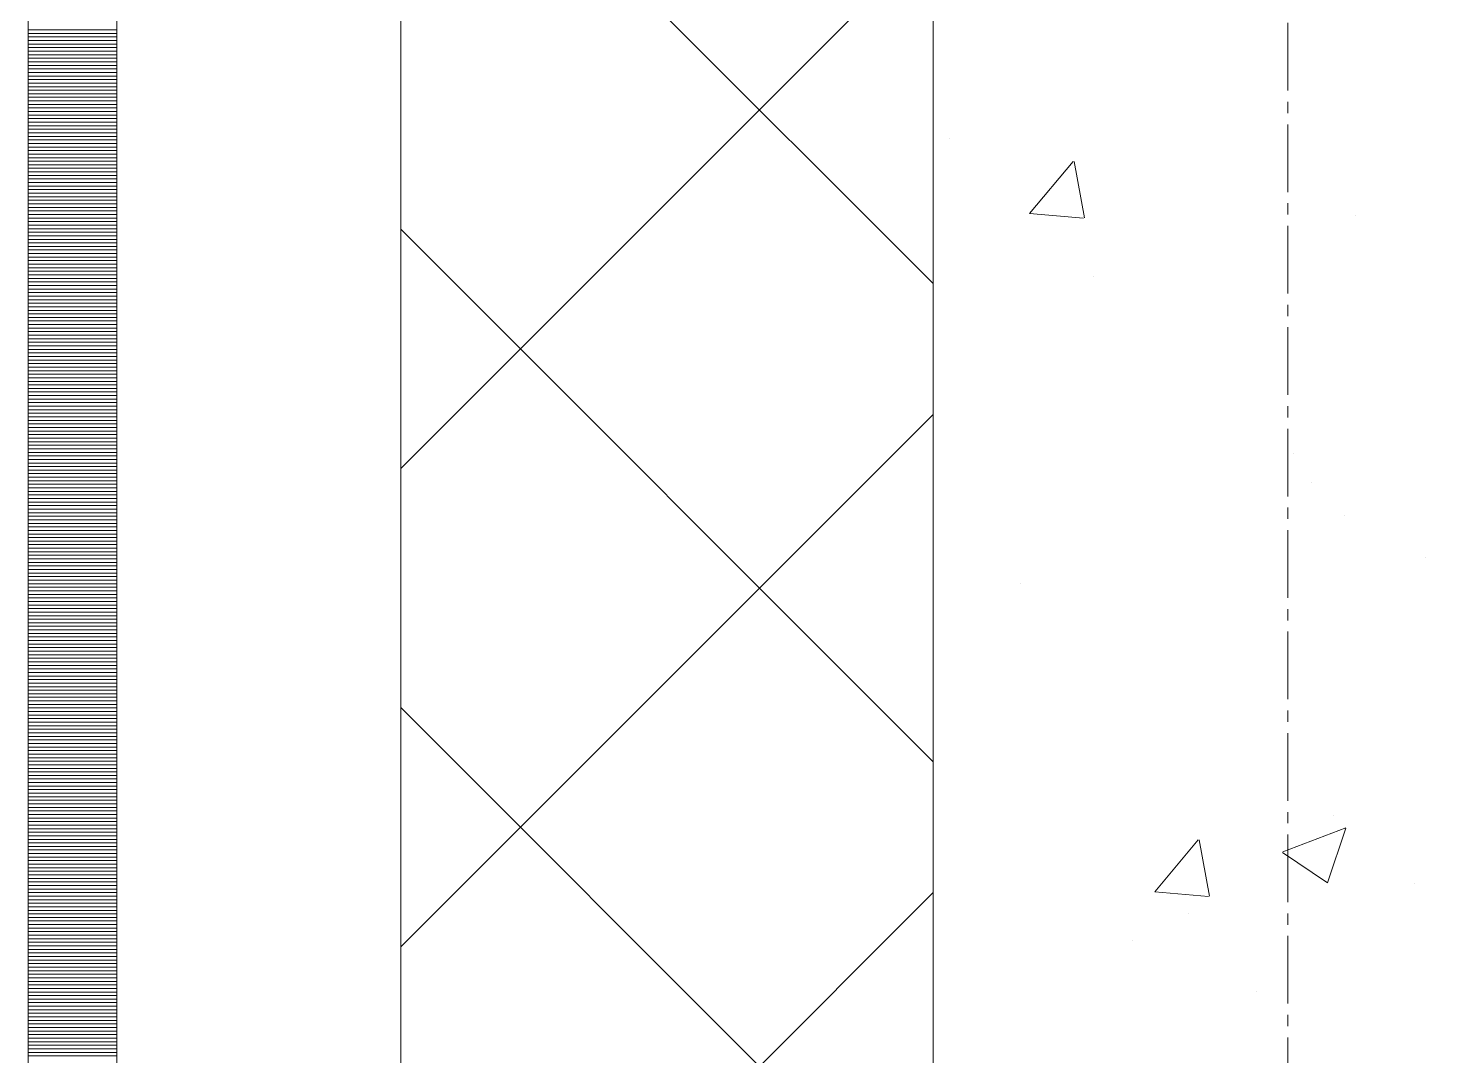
# Model space of a CAD drawing. Header units: millimetres. Extents: x 470010 to 1231400, y -134005 to 421770.
# Drawn here: x 672518.6 to 672914.2, y -6826.5 to -6537 of the extents above; entities that cross this region are included whole.
import ezdxf
from ezdxf.enums import TextEntityAlignment as Align

# ---------------------------------------------------------------- set-up
doc = ezdxf.new("R2010")
doc.units = ezdxf.units.MM
doc.linetypes.add('CENTER2', pattern=[28.575, 19.05, -3.175, 3.175, -3.175])
doc.linetypes.add('DASHED', pattern=[19.05, 12.7, -6.35])
doc.layers.get('Defpoints').update_dxf_attribs({"color": 140})
doc.layers.add('АР_Делит', color=120, linetype='Continuous', lineweight=0, plot=False)
for name, color, linetype, lineweight in [('АР_Стены ПЕНОблок', 52, 'Continuous', 20), ('АР_Тонкая', 254, 'Continuous', 5), ('АР_Утеплитель', 31, 'Continuous', 0), ('АР_Штриховка', 8, 'Continuous', 0)]:
    doc.layers.add(name, color=color, linetype=linetype, lineweight=lineweight)
doc.layers.add('РД_Оси_100', color=7, linetype='Continuous', lineweight=0, true_color=0x525252)
doc.styles.add('style1', font='ARIALN.TTF')

# ---------------------------------------------------------------- blocks, each defined once
blk = doc.blocks.new('СОШ_2200_АР_ОСИ_М100_28.05.24')
at = {"layer": 'АР_Делит', "color": 251, "linetype": 'DASHED', "true_color": 0x636466}
blk.add_lwpolyline([(-355, 13145), (-355, 100855), (37145, 100855), (37145, 129155), (72745, 129155), (72745, 135155), (114955, 135155), (114955, -355)], dxfattribs=at)
at = {"layer": 'РД_Оси_100', "color": 251, "linetype": 'CENTER2', "true_color": 0x636466}
blk.add_line((0, -6155), (0, 139938.679), dxfattribs=at)
blk = doc.blocks.new('A$C9108343f')
at = {"layer": 'АР_Стены ПЕНОблок', "color": 18, "linetype": 'Continuous', "lineweight": 20, "true_color": 0x000000}
blk.add_line((7054.96, 97555), (7054.96, 21355), dxfattribs=at)
at = {"layer": 'АР_Тонкая', "color": 18, "linetype": 'Continuous', "lineweight": 5, "true_color": 0x000000}
for p, q in [((6799.96, 97555), (6799.96, 21355)), ((6824.96, 97555), (6824.96, 21355)), ((6824.96, 21355), (6824.96, 97555)), ((6904.96, 21355), (6904.96, 97555))]:
    blk.add_line(p, q, dxfattribs=at)
at = {"layer": 'АР_Утеплитель', "color": 18, "linetype": 'Continuous', "lineweight": 0, "true_color": 0x000000}
for p, q in [((6904.96, 97555), (6904.96, 21355)), ((7054.96, 21355), (7054.96, 97555))]:
    blk.add_line(p, q, dxfattribs=at)
at = {"layer": 'АР_Штриховка', "color": 18, "linetype": 'Continuous', "lineweight": 0, "true_color": 0x000000}
for p, q in [((7054.96, 93757.29), (6904.96, 93907.29)), ((6904.96, 93705.16), (7054.96, 93855.16)), ((6799.96, 93828.75), (6824.96, 93828.75)), ((6799.96, 93827.75), (6824.96, 93827.75)), ((6799.96, 93826.75), (6824.96, 93826.75)), ((6799.96, 93825.75), (6824.96, 93825.75)), ((6799.96, 93824.75), (6824.96, 93824.75)), ((6799.96, 93823.75), (6824.96, 93823.75)), ((6799.96, 93822.75), (6824.96, 93822.75)), ((6799.96, 93821.75), (6824.96, 93821.75)), ((6799.96, 93820.75), (6824.96, 93820.75)), ((6799.96, 93819.75), (6824.96, 93819.75)), ((6799.96, 93818.75), (6824.96, 93818.75)), ((6799.96, 93817.75), (6824.96, 93817.75)), ((6799.96, 93816.75), (6824.96, 93816.75)), ((6799.96, 93815.75), (6824.96, 93815.75)), ((6799.96, 93814.75), (6824.96, 93814.75)), ((6799.96, 93813.75), (6824.96, 93813.75)), ((6799.96, 93812.75), (6824.96, 93812.75)), ((6799.96, 93811.75), (6824.96, 93811.75)), ((6799.96, 93810.75), (6824.96, 93810.75)), ((6799.96, 93809.75), (6824.96, 93809.75)), ((6799.96, 93808.75), (6824.96, 93808.75)), ((6799.96, 93807.75), (6824.96, 93807.75)), ((6799.96, 93806.75), (6824.96, 93806.75)), ((6799.96, 93805.75), (6824.96, 93805.75)), ((6799.96, 93804.75), (6824.96, 93804.75)), ((6799.96, 93803.75), (6824.96, 93803.75)), ((6799.96, 93802.75), (6824.96, 93802.75)), ((6799.96, 93801.75), (6824.96, 93801.75)), ((6799.96, 93800.75), (6824.96, 93800.75)), ((6799.96, 93799.75), (6824.96, 93799.75)), ((6799.96, 93798.75), (6824.96, 93798.75)), ((6799.96, 93797.75), (6824.96, 93797.75)), ((6799.96, 93796.75), (6824.96, 93796.75)), ((7059.58, 93798.22), (7059.58, 93798.22)), ((6799.96, 93795.75), (6824.96, 93795.75)), ((6799.96, 93794.75), (6824.96, 93794.75)), ((6799.96, 93793.75), (6824.96, 93793.75)), ((6799.96, 93792.75), (6824.96, 93792.75)), ((6799.96, 93791.75), (6824.96, 93791.75)), ((6799.96, 93790.75), (6824.96, 93790.75)), ((6799.96, 93789.75), (6824.96, 93789.75)), ((6799.96, 93788.75), (6824.96, 93788.75)), ((7082.18, 93777.05), (7094.42, 93791.64)), ((7097.66, 93775.77), (7094.72, 93791.69)), ((6799.96, 93787.75), (6824.96, 93787.75)), ((6799.96, 93786.75), (6824.96, 93786.75)), ((6799.96, 93785.75), (6824.96, 93785.75)), ((6799.96, 93784.75), (6824.96, 93784.75)), ((6799.96, 93783.75), (6824.96, 93783.75)), ((6799.96, 93782.75), (6824.96, 93782.75)), ((6799.96, 93781.75), (6824.96, 93781.75)), ((6799.96, 93780.75), (6824.96, 93780.75)), ((6799.96, 93779.75), (6824.96, 93779.75)), ((6799.96, 93778.75), (6824.96, 93778.75)), ((6799.96, 93777.75), (6824.96, 93777.75)), ((6799.96, 93776.75), (6824.96, 93776.75)), ((7082.18, 93777.04), (7097.36, 93775.72)), ((7174.1, 93776.58), (7174.1, 93776.58)), ((6799.96, 93775.75), (6824.96, 93775.75)), ((6799.96, 93774.75), (6824.96, 93774.75)), ((6799.96, 93773.75), (6824.96, 93773.75)), ((6799.96, 93772.75), (6824.96, 93772.75)), ((7054.96, 93622.59), (6904.96, 93772.59)), ((6799.96, 93771.75), (6824.96, 93771.75)), ((6799.96, 93770.75), (6824.96, 93770.75)), ((6799.96, 93769.75), (6824.96, 93769.75)), ((6799.96, 93768.75), (6824.96, 93768.75)), ((6799.96, 93767.75), (6824.96, 93767.75)), ((6799.96, 93766.75), (6824.96, 93766.75)), ((6799.96, 93765.75), (6824.96, 93765.75)), ((6799.96, 93764.75), (6824.96, 93764.75)), ((6799.96, 93763.75), (6824.96, 93763.75)), ((6799.96, 93762.75), (6824.96, 93762.75)), ((6799.96, 93761.75), (6824.96, 93761.75)), ((6799.96, 93760.75), (6824.96, 93760.75)), ((6799.96, 93759.75), (6824.96, 93759.75)), ((6799.96, 93758.75), (6824.96, 93758.75)), ((6799.96, 93757.75), (6824.96, 93757.75)), ((6799.96, 93756.75), (6824.96, 93756.75)), ((7100.24, 93759.17), (7100.24, 93759.17)), ((6799.96, 93755.75), (6824.96, 93755.75)), ((6799.96, 93754.75), (6824.96, 93754.75)), ((6799.96, 93753.75), (6824.96, 93753.75)), ((6799.96, 93752.75), (6824.96, 93752.75)), ((6799.96, 93751.75), (6824.96, 93751.75)), ((6799.96, 93750.75), (6824.96, 93750.75)), ((6799.96, 93749.75), (6824.96, 93749.75)), ((6799.96, 93748.75), (6824.96, 93748.75)), ((6799.96, 93747.75), (6824.96, 93747.75)), ((6799.96, 93746.75), (6824.96, 93746.75)), ((6799.96, 93745.75), (6824.96, 93745.75)), ((6799.96, 93744.75), (6824.96, 93744.75)), ((6799.96, 93743.75), (6824.96, 93743.75)), ((6799.96, 93742.75), (6824.96, 93742.75)), ((6799.96, 93741.75), (6824.96, 93741.75)), ((6799.96, 93740.75), (6824.96, 93740.75)), ((6799.96, 93739.75), (6824.96, 93739.75)), ((6799.96, 93738.75), (6824.96, 93738.75)), ((6799.96, 93737.75), (6824.96, 93737.75)), ((6799.96, 93736.75), (6824.96, 93736.75)), ((6799.96, 93735.75), (6824.96, 93735.75)), ((6799.96, 93734.75), (6824.96, 93734.75)), ((6799.96, 93733.75), (6824.96, 93733.75)), ((6799.96, 93732.75), (6824.96, 93732.75)), ((6799.96, 93731.75), (6824.96, 93731.75)), ((6799.96, 93730.75), (6824.96, 93730.75)), ((6799.96, 93729.75), (6824.96, 93729.75)), ((6799.96, 93728.75), (6824.96, 93728.75)), ((6799.96, 93727.75), (6824.96, 93727.75)), ((6799.96, 93726.75), (6824.96, 93726.75)), ((6799.96, 93725.75), (6824.96, 93725.75)), ((6799.96, 93724.75), (6824.96, 93724.75)), ((6799.96, 93723.75), (6824.96, 93723.75)), ((6799.96, 93722.75), (6824.96, 93722.75)), ((6799.96, 93721.75), (6824.96, 93721.75)), ((6799.96, 93720.75), (6824.96, 93720.75)), ((6799.96, 93719.75), (6824.96, 93719.75)), ((6799.96, 93718.75), (6824.96, 93718.75)), ((6799.96, 93717.75), (6824.96, 93717.75)), ((6904.96, 93570.45), (7054.96, 93720.45)), ((6799.96, 93716.75), (6824.96, 93716.75)), ((6799.96, 93715.75), (6824.96, 93715.75)), ((6799.96, 93714.75), (6824.96, 93714.75)), ((6799.96, 93713.75), (6824.96, 93713.75)), ((6799.96, 93712.75), (6824.96, 93712.75)), ((6799.96, 93711.75), (6824.96, 93711.75)), ((6799.96, 93710.75), (6824.96, 93710.75)), ((6799.96, 93709.75), (6824.96, 93709.75)), ((7156.58, 93709.34), (7156.58, 93709.34)), ((6799.96, 93708.75), (6824.96, 93708.75)), ((6799.96, 93707.75), (6824.96, 93707.75)), ((6799.96, 93706.75), (6824.96, 93706.75)), ((6799.96, 93705.75), (6824.96, 93705.75)), ((6799.96, 93704.75), (6824.96, 93704.75)), ((6799.96, 93703.75), (6824.96, 93703.75)), ((6799.96, 93702.75), (6824.96, 93702.75)), ((6799.96, 93701.75), (6824.96, 93701.75)), ((6799.96, 93700.75), (6824.96, 93700.75)), ((6799.96, 93699.75), (6824.96, 93699.75)), ((6799.96, 93698.75), (6824.96, 93698.75)), ((6799.96, 93697.75), (6824.96, 93697.75)), ((7161.64, 93701.24), (7161.64, 93701.24)), ((6799.96, 93696.75), (6824.96, 93696.75)), ((6799.96, 93695.75), (6824.96, 93695.75)), ((6799.96, 93694.75), (6824.96, 93694.75)), ((6799.96, 93693.75), (6824.96, 93693.75)), ((6799.96, 93692.75), (6824.96, 93692.75)), ((6799.96, 93691.75), (6824.96, 93691.75)), ((6799.96, 93690.75), (6824.96, 93690.75)), ((6799.96, 93689.75), (6824.96, 93689.75)), ((7171.01, 93692.03), (7171.01, 93692.03)), ((6799.96, 93688.75), (6824.96, 93688.75)), ((6799.96, 93687.75), (6824.96, 93687.75)), ((6799.96, 93686.75), (6824.96, 93686.75)), ((6799.96, 93685.75), (6824.96, 93685.75)), ((6799.96, 93684.75), (6824.96, 93684.75)), ((6799.96, 93683.75), (6824.96, 93683.75)), ((6799.96, 93682.75), (6824.96, 93682.75)), ((6799.96, 93681.75), (6824.96, 93681.75)), ((6799.96, 93680.75), (6824.96, 93680.75)), ((6799.96, 93679.75), (6824.96, 93679.75)), ((6799.96, 93678.75), (6824.96, 93678.75)), ((6799.96, 93677.75), (6824.96, 93677.75)), ((7193.84, 93680.11), (7193.84, 93680.11)), ((6799.96, 93676.75), (6824.96, 93676.75)), ((6799.96, 93675.75), (6824.96, 93675.75)), ((6799.96, 93674.75), (6824.96, 93674.75)), ((6799.96, 93673.75), (6824.96, 93673.75)), ((6799.96, 93672.75), (6824.96, 93672.75)), ((6799.96, 93671.75), (6824.96, 93671.75)), ((6799.96, 93670.75), (6824.96, 93670.75)), ((6799.96, 93669.75), (6824.96, 93669.75)), ((7079.61, 93672.85), (7079.61, 93672.85)), ((6799.96, 93668.75), (6824.96, 93668.75)), ((6799.96, 93667.75), (6824.96, 93667.75)), ((6799.96, 93666.75), (6824.96, 93666.75)), ((6799.96, 93665.75), (6824.96, 93665.75)), ((6799.96, 93664.75), (6824.96, 93664.75)), ((6799.96, 93663.75), (6824.96, 93663.75)), ((6799.96, 93662.75), (6824.96, 93662.75)), ((6799.96, 93661.75), (6824.96, 93661.75)), ((6799.96, 93660.75), (6824.96, 93660.75)), ((6799.96, 93659.75), (6824.96, 93659.75)), ((6799.96, 93658.75), (6824.96, 93658.75)), ((6799.96, 93657.75), (6824.96, 93657.75)), ((6799.96, 93656.75), (6824.96, 93656.75)), ((6799.96, 93655.75), (6824.96, 93655.75)), ((6799.96, 93654.75), (6824.96, 93654.75)), ((6799.96, 93653.75), (6824.96, 93653.75)), ((6799.96, 93652.75), (6824.96, 93652.75)), ((6799.96, 93651.75), (6824.96, 93651.75)), ((6799.96, 93650.75), (6824.96, 93650.75)), ((6799.96, 93649.75), (6824.96, 93649.75)), ((6799.96, 93648.75), (6824.96, 93648.75)), ((6799.96, 93647.75), (6824.96, 93647.75)), ((6799.96, 93646.75), (6824.96, 93646.75)), ((6799.96, 93645.75), (6824.96, 93645.75)), ((6799.96, 93644.75), (6824.96, 93644.75)), ((6799.96, 93643.75), (6824.96, 93643.75)), ((6799.96, 93642.75), (6824.96, 93642.75)), ((6799.96, 93641.75), (6824.96, 93641.75)), ((6799.96, 93640.75), (6824.96, 93640.75)), ((6799.96, 93639.75), (6824.96, 93639.75)), ((6799.96, 93638.75), (6824.96, 93638.75)), ((6799.96, 93637.75), (6824.96, 93637.75)), ((6799.96, 93636.75), (6824.96, 93636.75)), ((6799.96, 93635.75), (6824.96, 93635.75)), ((6799.96, 93634.75), (6824.96, 93634.75)), ((7054.96, 93487.89), (6904.96, 93637.89)), ((6799.96, 93633.75), (6824.96, 93633.75)), ((6799.96, 93632.75), (6824.96, 93632.75)), ((6799.96, 93631.75), (6824.96, 93631.75)), ((6799.96, 93630.75), (6824.96, 93630.75)), ((6799.96, 93629.75), (6824.96, 93629.75)), ((6799.96, 93628.75), (6824.96, 93628.75)), ((6799.96, 93627.75), (6824.96, 93627.75)), ((6799.96, 93626.75), (6824.96, 93626.75)), ((6799.96, 93625.75), (6824.96, 93625.75)), ((6799.96, 93624.75), (6824.96, 93624.75)), ((6799.96, 93623.75), (6824.96, 93623.75)), ((6799.96, 93622.75), (6824.96, 93622.75)), ((6799.96, 93621.75), (6824.96, 93621.75)), ((6799.96, 93620.75), (6824.96, 93620.75)), ((6799.96, 93619.75), (6824.96, 93619.75)), ((6799.96, 93618.75), (6824.96, 93618.75)), ((6799.96, 93617.75), (6824.96, 93617.75)), ((6799.96, 93616.75), (6824.96, 93616.75)), ((6799.96, 93615.75), (6824.96, 93615.75)), ((6799.96, 93614.75), (6824.96, 93614.75)), ((6799.96, 93613.75), (6824.96, 93613.75)), ((6799.96, 93612.75), (6824.96, 93612.75)), ((6799.96, 93611.75), (6824.96, 93611.75)), ((6799.96, 93610.75), (6824.96, 93610.75)), ((6799.96, 93609.75), (6824.96, 93609.75)), ((6799.96, 93608.75), (6824.96, 93608.75)), ((6799.96, 93607.75), (6824.96, 93607.75)), ((6799.96, 93606.75), (6824.96, 93606.75)), ((7167.92, 93607.47), (7167.92, 93607.47)), ((6799.96, 93605.75), (6824.96, 93605.75)), ((6799.96, 93604.75), (6824.96, 93604.75)), ((6799.96, 93603.75), (6824.96, 93603.75)), ((6799.96, 93602.75), (6824.96, 93602.75)), ((7153.53, 93597.2), (7171.31, 93604.03)), ((7166.1, 93588.51), (7171.25, 93603.86)), ((6799.96, 93601.75), (6824.96, 93601.75)), ((6799.96, 93600.75), (6824.96, 93600.75)), ((6799.96, 93599.75), (6824.96, 93599.75)), ((6799.96, 93598.75), (6824.96, 93598.75)), ((7117.42, 93585.99), (7129.66, 93600.59)), ((7132.9, 93584.71), (7129.96, 93600.64)), ((6799.96, 93597.75), (6824.96, 93597.75)), ((6799.96, 93596.75), (6824.96, 93596.75)), ((6799.96, 93595.75), (6824.96, 93595.75)), ((6799.96, 93594.75), (6824.96, 93594.75)), ((7153.45, 93597.04), (7166.09, 93588.52)), ((6799.96, 93593.75), (6824.96, 93593.75)), ((6799.96, 93592.75), (6824.96, 93592.75)), ((6799.96, 93591.75), (6824.96, 93591.75)), ((6799.96, 93590.75), (6824.96, 93590.75)), ((6799.96, 93589.75), (6824.96, 93589.75)), ((6799.96, 93588.75), (6824.96, 93588.75)), ((6799.96, 93587.75), (6824.96, 93587.75)), ((6799.96, 93586.75), (6824.96, 93586.75)), ((7190.6, 93588.3), (7190.6, 93588.3)), ((6799.96, 93585.75), (6824.96, 93585.75)), ((6799.96, 93584.75), (6824.96, 93584.75)), ((6799.96, 93583.75), (6824.96, 93583.75)), ((6799.96, 93582.75), (6824.96, 93582.75)), ((6904.96, 93435.75), (7054.96, 93585.75)), ((7117.42, 93585.99), (7132.6, 93584.66)), ((6799.96, 93581.75), (6824.96, 93581.75)), ((6799.96, 93580.75), (6824.96, 93580.75)), ((6799.96, 93579.75), (6824.96, 93579.75)), ((6799.96, 93578.75), (6824.96, 93578.75)), ((7127.02, 93579.93), (7127.02, 93579.93)), ((6799.96, 93577.75), (6824.96, 93577.75)), ((6799.96, 93576.75), (6824.96, 93576.75)), ((6799.96, 93575.75), (6824.96, 93575.75)), ((6799.96, 93574.75), (6824.96, 93574.75)), ((6799.96, 93573.75), (6824.96, 93573.75)), ((6799.96, 93572.75), (6824.96, 93572.75)), ((6799.96, 93571.75), (6824.96, 93571.75)), ((6799.96, 93570.75), (6824.96, 93570.75)), ((7111.11, 93572.13), (7111.11, 93572.13)), ((6799.96, 93569.75), (6824.96, 93569.75)), ((6799.96, 93568.75), (6824.96, 93568.75)), ((6799.96, 93567.75), (6824.96, 93567.75)), ((6799.96, 93566.75), (6824.96, 93566.75)), ((6799.96, 93565.75), (6824.96, 93565.75)), ((6799.96, 93564.75), (6824.96, 93564.75)), ((6799.96, 93563.75), (6824.96, 93563.75)), ((6799.96, 93562.75), (6824.96, 93562.75)), ((6799.96, 93561.75), (6824.96, 93561.75)), ((6799.96, 93560.75), (6824.96, 93560.75)), ((6799.96, 93559.75), (6824.96, 93559.75)), ((6799.96, 93558.75), (6824.96, 93558.75)), ((6799.96, 93557.75), (6824.96, 93557.75)), ((6799.96, 93556.75), (6824.96, 93556.75)), ((6799.96, 93555.75), (6824.96, 93555.75)), ((7146.1, 93557.78), (7146.1, 93557.78)), ((6799.96, 93554.75), (6824.96, 93554.75)), ((6799.96, 93553.75), (6824.96, 93553.75)), ((6799.96, 93552.75), (6824.96, 93552.75)), ((6799.96, 93551.75), (6824.96, 93551.75)), ((6799.96, 93550.75), (6824.96, 93550.75)), ((6799.96, 93549.75), (6824.96, 93549.75)), ((6799.96, 93548.75), (6824.96, 93548.75)), ((6799.96, 93547.75), (6824.96, 93547.75)), ((6799.96, 93546.75), (6824.96, 93546.75)), ((6799.96, 93545.75), (6824.96, 93545.75)), ((6799.96, 93544.75), (6824.96, 93544.75)), ((6799.96, 93543.75), (6824.96, 93543.75)), ((6799.96, 93542.75), (6824.96, 93542.75)), ((6799.96, 93541.75), (6824.96, 93541.75)), ((6799.96, 93540.75), (6824.96, 93540.75))]:
    blk.add_line(p, q, dxfattribs=at)
at = {"layer": 'РД_Оси_100'}
blk.add_blockref('СОШ_2200_АР_ОСИ_М100_28.05.24', (7154.96, 6755), dxfattribs=at)
at = {"layer": 'Defpoints', "color": 18, "true_color": 0x000000, "style": 'style1'}
for p in [(143949.34, 316089.12), (143974.98, 281639.5), (143890.4, 273244.71), (143839.99, 264276.81), (143967.75, 254892.38), (12251.96, 104178.14), (12382.58, 96023.14)]:
    blk.add_attdef('АР-ПОМЕЩЕНИЕ:НАИМЕНОВАНИЕ', text='', height=100, dxfattribs=at).set_placement(p, align=Align.MIDDLE)
at = {"layer": 'Defpoints', "color": 18, "true_color": 0x000000, "style": 'style1', "flags": 8}
for p in [(143951.3, 279099.09), (143848.34, 269251.11), (143875.33, 260094.25), (144049.74, 250824.7), (163419.28, 238153.36), (155897.46, 237965.97), (183037.2, 237965.97), (143342.94, 237876.19)]:
    blk.add_attdef('АР-ПОМЕЩЕНИЕ:НАИМЕНОВАНИЕ', text='', height=100, dxfattribs=at).set_placement(p, align=Align.MIDDLE)

msp = doc.modelspace()

# ---------------------------------------------------------------- linework, layer by layer
at = {"layer": 'АР_Стены ПЕНОблок', "color": 18, "linetype": 'Continuous', "lineweight": 20, "true_color": 0x000000}
msp.add_line((672773.57, -2811.242), (672773.57, -79011.242), dxfattribs=at)
at = {"layer": 'АР_Тонкая', "color": 18, "linetype": 'Continuous', "lineweight": 5, "true_color": 0x000000}
for p, q in [((672518.57, -2811.242), (672518.57, -79011.242)), ((672543.57, -2811.242), (672543.57, -79011.242)), ((672543.57, -79011.242), (672543.57, -2811.242)), ((672623.57, -79011.242), (672623.57, -2811.242))]:
    msp.add_line(p, q, dxfattribs=at)
at = {"layer": 'АР_Утеплитель', "color": 18, "linetype": 'Continuous', "lineweight": 0, "true_color": 0x000000}
for p, q in [((672623.57, -2811.242), (672623.57, -79011.242)), ((672773.57, -79011.242), (672773.57, -2811.242))]:
    msp.add_line(p, q, dxfattribs=at)
at = {"layer": 'АР_Штриховка', "color": 18, "linetype": 'Continuous', "lineweight": 0, "true_color": 0x000000}
for p, q in [((672773.57, -6608.949), (672623.57, -6458.949)), ((672623.57, -6661.086), (672773.57, -6511.086)), ((672518.57, -6537.492), (672543.57, -6537.492)), ((672518.57, -6538.492), (672543.57, -6538.492)), ((672518.57, -6539.492), (672543.57, -6539.492)), ((672518.57, -6540.492), (672543.57, -6540.492)), ((672518.57, -6541.492), (672543.57, -6541.492)), ((672518.57, -6542.492), (672543.57, -6542.492)), ((672518.57, -6543.492), (672543.57, -6543.492)), ((672518.57, -6544.492), (672543.57, -6544.492)), ((672518.57, -6545.492), (672543.57, -6545.492)), ((672518.57, -6546.492), (672543.57, -6546.492)), ((672518.57, -6547.492), (672543.57, -6547.492)), ((672518.57, -6548.492), (672543.57, -6548.492)), ((672518.57, -6549.492), (672543.57, -6549.492)), ((672518.57, -6550.492), (672543.57, -6550.492)), ((672518.57, -6551.492), (672543.57, -6551.492)), ((672518.57, -6552.492), (672543.57, -6552.492)), ((672518.57, -6553.492), (672543.57, -6553.492)), ((672518.57, -6554.492), (672543.57, -6554.492)), ((672518.57, -6555.492), (672543.57, -6555.492)), ((672518.57, -6556.492), (672543.57, -6556.492)), ((672518.57, -6557.492), (672543.57, -6557.492)), ((672518.57, -6558.492), (672543.57, -6558.492)), ((672518.57, -6559.492), (672543.57, -6559.492)), ((672518.57, -6560.492), (672543.57, -6560.492)), ((672518.57, -6561.492), (672543.57, -6561.492)), ((672518.57, -6562.492), (672543.57, -6562.492)), ((672518.57, -6563.492), (672543.57, -6563.492)), ((672518.57, -6564.492), (672543.57, -6564.492)), ((672518.57, -6565.492), (672543.57, -6565.492)), ((672518.57, -6566.492), (672543.57, -6566.492)), ((672518.57, -6567.492), (672543.57, -6567.492)), ((672518.57, -6568.492), (672543.57, -6568.492)), ((672518.57, -6569.492), (672543.57, -6569.492)), ((672518.57, -6570.492), (672543.57, -6570.492)), ((672518.57, -6571.492), (672543.57, -6571.492)), ((672518.57, -6572.492), (672543.57, -6572.492)), ((672518.57, -6573.492), (672543.57, -6573.492)), ((672518.57, -6574.492), (672543.57, -6574.492)), ((672816.269, -6590.471), (672813.332, -6574.55)), ((672518.57, -6575.492), (672543.57, -6575.492)), ((672518.57, -6576.492), (672543.57, -6576.492)), ((672518.57, -6577.492), (672543.57, -6577.492)), ((672518.57, -6578.492), (672543.57, -6578.492)), ((672800.788, -6589.193), (672813.033, -6574.6)), ((672518.57, -6579.492), (672543.57, -6579.492)), ((672518.57, -6580.492), (672543.57, -6580.492)), ((672518.57, -6581.492), (672543.57, -6581.492)), ((672518.57, -6582.492), (672543.57, -6582.492)), ((672518.57, -6583.492), (672543.57, -6583.492)), ((672518.57, -6584.492), (672543.57, -6584.492)), ((672518.57, -6585.492), (672543.57, -6585.492)), ((672518.57, -6586.492), (672543.57, -6586.492)), ((672518.57, -6587.492), (672543.57, -6587.492)), ((672518.57, -6588.492), (672543.57, -6588.492)), ((672518.57, -6589.492), (672543.57, -6589.492)), ((672800.788, -6589.198), (672815.97, -6590.526)), ((672518.57, -6590.492), (672543.57, -6590.492)), ((672518.57, -6591.492), (672543.57, -6591.492)), ((672518.57, -6592.492), (672543.57, -6592.492)), ((672518.57, -6593.492), (672543.57, -6593.492)), ((672773.57, -6743.653), (672623.57, -6593.653)), ((672518.57, -6594.492), (672543.57, -6594.492)), ((672518.57, -6595.492), (672543.57, -6595.492)), ((672518.57, -6596.492), (672543.57, -6596.492)), ((672518.57, -6597.492), (672543.57, -6597.492)), ((672518.57, -6598.492), (672543.57, -6598.492)), ((672518.57, -6599.492), (672543.57, -6599.492)), ((672518.57, -6600.492), (672543.57, -6600.492)), ((672518.57, -6601.492), (672543.57, -6601.492)), ((672518.57, -6602.492), (672543.57, -6602.492)), ((672518.57, -6603.492), (672543.57, -6603.492)), ((672518.57, -6604.492), (672543.57, -6604.492)), ((672518.57, -6605.492), (672543.57, -6605.492)), ((672518.57, -6606.492), (672543.57, -6606.492)), ((672518.57, -6607.492), (672543.57, -6607.492)), ((672518.57, -6608.492), (672543.57, -6608.492)), ((672518.57, -6609.492), (672543.57, -6609.492)), ((672518.57, -6610.492), (672543.57, -6610.492)), ((672518.57, -6611.492), (672543.57, -6611.492)), ((672518.57, -6612.492), (672543.57, -6612.492)), ((672518.57, -6613.492), (672543.57, -6613.492)), ((672518.57, -6614.492), (672543.57, -6614.492)), ((672518.57, -6615.492), (672543.57, -6615.492)), ((672518.57, -6616.492), (672543.57, -6616.492)), ((672518.57, -6617.492), (672543.57, -6617.492)), ((672518.57, -6618.492), (672543.57, -6618.492)), ((672518.57, -6619.492), (672543.57, -6619.492)), ((672518.57, -6620.492), (672543.57, -6620.492)), ((672518.57, -6621.492), (672543.57, -6621.492)), ((672518.57, -6622.492), (672543.57, -6622.492)), ((672518.57, -6623.492), (672543.57, -6623.492)), ((672518.57, -6624.492), (672543.57, -6624.492)), ((672518.57, -6625.492), (672543.57, -6625.492)), ((672518.57, -6626.492), (672543.57, -6626.492)), ((672518.57, -6627.492), (672543.57, -6627.492)), ((672518.57, -6628.492), (672543.57, -6628.492)), ((672518.57, -6629.492), (672543.57, -6629.492)), ((672518.57, -6630.492), (672543.57, -6630.492)), ((672518.57, -6631.492), (672543.57, -6631.492)), ((672518.57, -6632.492), (672543.57, -6632.492)), ((672518.57, -6633.492), (672543.57, -6633.492)), ((672518.57, -6634.492), (672543.57, -6634.492)), ((672518.57, -6635.492), (672543.57, -6635.492)), ((672518.57, -6636.492), (672543.57, -6636.492)), ((672518.57, -6637.492), (672543.57, -6637.492)), ((672518.57, -6638.492), (672543.57, -6638.492)), ((672518.57, -6639.492), (672543.57, -6639.492)), ((672518.57, -6640.492), (672543.57, -6640.492)), ((672518.57, -6641.492), (672543.57, -6641.492)), ((672518.57, -6642.492), (672543.57, -6642.492)), ((672518.57, -6643.492), (672543.57, -6643.492)), ((672518.57, -6644.492), (672543.57, -6644.492)), ((672518.57, -6645.492), (672543.57, -6645.492)), ((672518.57, -6646.492), (672543.57, -6646.492)), ((672518.57, -6647.492), (672543.57, -6647.492)), ((672518.57, -6648.492), (672543.57, -6648.492)), ((672518.57, -6649.492), (672543.57, -6649.492)), ((672623.57, -6795.79), (672773.57, -6645.79)), ((672518.57, -6650.492), (672543.57, -6650.492)), ((672518.57, -6651.492), (672543.57, -6651.492)), ((672518.57, -6652.492), (672543.57, -6652.492)), ((672518.57, -6653.492), (672543.57, -6653.492)), ((672518.57, -6654.492), (672543.57, -6654.492)), ((672518.57, -6655.492), (672543.57, -6655.492)), ((672518.57, -6656.492), (672543.57, -6656.492)), ((672518.57, -6657.492), (672543.57, -6657.492)), ((672518.57, -6658.492), (672543.57, -6658.492)), ((672518.57, -6659.492), (672543.57, -6659.492)), ((672518.57, -6660.492), (672543.57, -6660.492)), ((672518.57, -6661.492), (672543.57, -6661.492)), ((672518.57, -6662.492), (672543.57, -6662.492)), ((672518.57, -6663.492), (672543.57, -6663.492)), ((672518.57, -6664.492), (672543.57, -6664.492)), ((672518.57, -6665.492), (672543.57, -6665.492)), ((672518.57, -6666.492), (672543.57, -6666.492)), ((672518.57, -6667.492), (672543.57, -6667.492)), ((672518.57, -6668.492), (672543.57, -6668.492)), ((672518.57, -6669.492), (672543.57, -6669.492)), ((672518.57, -6670.492), (672543.57, -6670.492)), ((672518.57, -6671.492), (672543.57, -6671.492)), ((672518.57, -6672.492), (672543.57, -6672.492)), ((672518.57, -6673.492), (672543.57, -6673.492)), ((672518.57, -6674.492), (672543.57, -6674.492)), ((672518.57, -6675.492), (672543.57, -6675.492)), ((672518.57, -6676.492), (672543.57, -6676.492)), ((672518.57, -6677.492), (672543.57, -6677.492)), ((672518.57, -6678.492), (672543.57, -6678.492)), ((672518.57, -6679.492), (672543.57, -6679.492)), ((672518.57, -6680.492), (672543.57, -6680.492)), ((672518.57, -6681.492), (672543.57, -6681.492)), ((672518.57, -6682.492), (672543.57, -6682.492)), ((672518.57, -6683.492), (672543.57, -6683.492)), ((672518.57, -6684.492), (672543.57, -6684.492)), ((672518.57, -6685.492), (672543.57, -6685.492)), ((672518.57, -6686.492), (672543.57, -6686.492)), ((672518.57, -6687.492), (672543.57, -6687.492)), ((672518.57, -6688.492), (672543.57, -6688.492)), ((672518.57, -6689.492), (672543.57, -6689.492)), ((672518.57, -6690.492), (672543.57, -6690.492)), ((672518.57, -6691.492), (672543.57, -6691.492)), ((672518.57, -6692.492), (672543.57, -6692.492)), ((672518.57, -6693.492), (672543.57, -6693.492)), ((672518.57, -6694.492), (672543.57, -6694.492)), ((672518.57, -6695.492), (672543.57, -6695.492)), ((672518.57, -6696.492), (672543.57, -6696.492)), ((672518.57, -6697.492), (672543.57, -6697.492)), ((672518.57, -6698.492), (672543.57, -6698.492)), ((672518.57, -6699.492), (672543.57, -6699.492)), ((672518.57, -6700.492), (672543.57, -6700.492)), ((672518.57, -6701.492), (672543.57, -6701.492)), ((672518.57, -6702.492), (672543.57, -6702.492)), ((672518.57, -6703.492), (672543.57, -6703.492)), ((672518.57, -6704.492), (672543.57, -6704.492)), ((672518.57, -6705.492), (672543.57, -6705.492)), ((672518.57, -6706.492), (672543.57, -6706.492)), ((672518.57, -6707.492), (672543.57, -6707.492)), ((672518.57, -6708.492), (672543.57, -6708.492)), ((672518.57, -6709.492), (672543.57, -6709.492)), ((672518.57, -6710.492), (672543.57, -6710.492)), ((672518.57, -6711.492), (672543.57, -6711.492)), ((672518.57, -6712.492), (672543.57, -6712.492)), ((672518.57, -6713.492), (672543.57, -6713.492)), ((672518.57, -6714.492), (672543.57, -6714.492)), ((672518.57, -6715.492), (672543.57, -6715.492)), ((672518.57, -6716.492), (672543.57, -6716.492)), ((672518.57, -6717.492), (672543.57, -6717.492)), ((672518.57, -6718.492), (672543.57, -6718.492)), ((672518.57, -6719.492), (672543.57, -6719.492)), ((672518.57, -6720.492), (672543.57, -6720.492)), ((672518.57, -6721.492), (672543.57, -6721.492)), ((672518.57, -6722.492), (672543.57, -6722.492)), ((672518.57, -6723.492), (672543.57, -6723.492)), ((672518.57, -6724.492), (672543.57, -6724.492)), ((672518.57, -6725.492), (672543.57, -6725.492)), ((672518.57, -6726.492), (672543.57, -6726.492)), ((672518.57, -6727.492), (672543.57, -6727.492)), ((672518.57, -6728.492), (672543.57, -6728.492)), ((672773.57, -6878.357), (672623.57, -6728.357)), ((672518.57, -6729.492), (672543.57, -6729.492)), ((672518.57, -6730.492), (672543.57, -6730.492)), ((672518.57, -6731.492), (672543.57, -6731.492)), ((672518.57, -6732.492), (672543.57, -6732.492)), ((672518.57, -6733.492), (672543.57, -6733.492)), ((672518.57, -6734.492), (672543.57, -6734.492)), ((672518.57, -6735.492), (672543.57, -6735.492)), ((672518.57, -6736.492), (672543.57, -6736.492)), ((672518.57, -6737.492), (672543.57, -6737.492)), ((672518.57, -6738.492), (672543.57, -6738.492)), ((672518.57, -6739.492), (672543.57, -6739.492)), ((672518.57, -6740.492), (672543.57, -6740.492)), ((672518.57, -6741.492), (672543.57, -6741.492)), ((672518.57, -6742.492), (672543.57, -6742.492)), ((672518.57, -6743.492), (672543.57, -6743.492)), ((672518.57, -6744.492), (672543.57, -6744.492)), ((672518.57, -6745.492), (672543.57, -6745.492)), ((672518.57, -6746.492), (672543.57, -6746.492)), ((672518.57, -6747.492), (672543.57, -6747.492)), ((672518.57, -6748.492), (672543.57, -6748.492)), ((672518.57, -6749.492), (672543.57, -6749.492)), ((672518.57, -6750.492), (672543.57, -6750.492)), ((672518.57, -6751.492), (672543.57, -6751.492)), ((672518.57, -6752.492), (672543.57, -6752.492)), ((672518.57, -6753.492), (672543.57, -6753.492)), ((672518.57, -6754.492), (672543.57, -6754.492)), ((672518.57, -6755.492), (672543.57, -6755.492)), ((672518.57, -6756.492), (672543.57, -6756.492)), ((672518.57, -6757.492), (672543.57, -6757.492)), ((672518.57, -6758.492), (672543.57, -6758.492)), ((672518.57, -6759.492), (672543.57, -6759.492)), ((672518.57, -6760.492), (672543.57, -6760.492)), ((672518.57, -6761.492), (672543.57, -6761.492)), ((672518.57, -6762.492), (672543.57, -6762.492)), ((672518.57, -6763.492), (672543.57, -6763.492)), ((672872.139, -6769.039), (672889.924, -6762.213)), ((672884.715, -6777.732), (672889.865, -6762.383)), ((672518.57, -6764.492), (672543.57, -6764.492)), ((672518.57, -6765.492), (672543.57, -6765.492)), ((672518.57, -6766.492), (672543.57, -6766.492)), ((672518.57, -6767.492), (672543.57, -6767.492)), ((672836.032, -6780.25), (672848.277, -6765.657)), ((672851.512, -6781.528), (672848.575, -6765.607)), ((672518.57, -6768.492), (672543.57, -6768.492)), ((672518.57, -6769.492), (672543.57, -6769.492)), ((672518.57, -6770.492), (672543.57, -6770.492)), ((672518.57, -6771.492), (672543.57, -6771.492)), ((672872.064, -6769.205), (672884.699, -6777.727)), ((672518.57, -6772.492), (672543.57, -6772.492)), ((672518.57, -6773.492), (672543.57, -6773.492)), ((672518.57, -6774.492), (672543.57, -6774.492)), ((672518.57, -6775.492), (672543.57, -6775.492)), ((672518.57, -6776.492), (672543.57, -6776.492)), ((672518.57, -6777.492), (672543.57, -6777.492)), ((672518.57, -6778.492), (672543.57, -6778.492)), ((672518.57, -6779.492), (672543.57, -6779.492)), ((672836.031, -6780.255), (672851.213, -6781.583)), ((672518.57, -6780.492), (672543.57, -6780.492)), ((672518.57, -6781.492), (672543.57, -6781.492)), ((672518.57, -6782.492), (672543.57, -6782.492)), ((672518.57, -6783.492), (672543.57, -6783.492)), ((672623.57, -6930.494), (672773.57, -6780.494)), ((672518.57, -6784.492), (672543.57, -6784.492)), ((672518.57, -6785.492), (672543.57, -6785.492)), ((672518.57, -6786.492), (672543.57, -6786.492)), ((672518.57, -6787.492), (672543.57, -6787.492)), ((672518.57, -6788.492), (672543.57, -6788.492)), ((672518.57, -6789.492), (672543.57, -6789.492)), ((672518.57, -6790.492), (672543.57, -6790.492)), ((672518.57, -6791.492), (672543.57, -6791.492)), ((672518.57, -6792.492), (672543.57, -6792.492)), ((672518.57, -6793.492), (672543.57, -6793.492)), ((672518.57, -6794.492), (672543.57, -6794.492)), ((672518.57, -6795.492), (672543.57, -6795.492)), ((672518.57, -6796.492), (672543.57, -6796.492)), ((672518.57, -6797.492), (672543.57, -6797.492)), ((672518.57, -6798.492), (672543.57, -6798.492)), ((672518.57, -6799.492), (672543.57, -6799.492)), ((672518.57, -6800.492), (672543.57, -6800.492)), ((672518.57, -6801.492), (672543.57, -6801.492)), ((672518.57, -6802.492), (672543.57, -6802.492)), ((672518.57, -6803.492), (672543.57, -6803.492)), ((672518.57, -6804.492), (672543.57, -6804.492)), ((672518.57, -6805.492), (672543.57, -6805.492)), ((672518.57, -6806.492), (672543.57, -6806.492)), ((672518.57, -6807.492), (672543.57, -6807.492)), ((672518.57, -6808.492), (672543.57, -6808.492)), ((672518.57, -6809.492), (672543.57, -6809.492)), ((672518.57, -6810.492), (672543.57, -6810.492)), ((672518.57, -6811.492), (672543.57, -6811.492)), ((672518.57, -6812.492), (672543.57, -6812.492)), ((672518.57, -6813.492), (672543.57, -6813.492)), ((672518.57, -6814.492), (672543.57, -6814.492)), ((672518.57, -6815.492), (672543.57, -6815.492)), ((672518.57, -6816.492), (672543.57, -6816.492)), ((672518.57, -6817.492), (672543.57, -6817.492)), ((672518.57, -6818.492), (672543.57, -6818.492)), ((672518.57, -6819.492), (672543.57, -6819.492)), ((672518.57, -6820.492), (672543.57, -6820.492)), ((672518.57, -6821.492), (672543.57, -6821.492)), ((672518.57, -6822.492), (672543.57, -6822.492)), ((672518.57, -6823.492), (672543.57, -6823.492)), ((672518.57, -6824.492), (672543.57, -6824.492)), ((672518.57, -6825.492), (672543.57, -6825.492)), ((672518.57, -6826.492), (672543.57, -6826.492))]:
    msp.add_line(p, q, dxfattribs=at)

# ---------------------------------------------------------------- block references
msp.add_blockref('A$C9108343f', (665718.612, -100366.242))
at = {"layer": 'РД_Оси_100'}
msp.add_blockref('СОШ_2200_АР_ОСИ_М100_28.05.24', (672873.57, -93611.242), dxfattribs=at)

doc.saveas('drawing.dxf')
